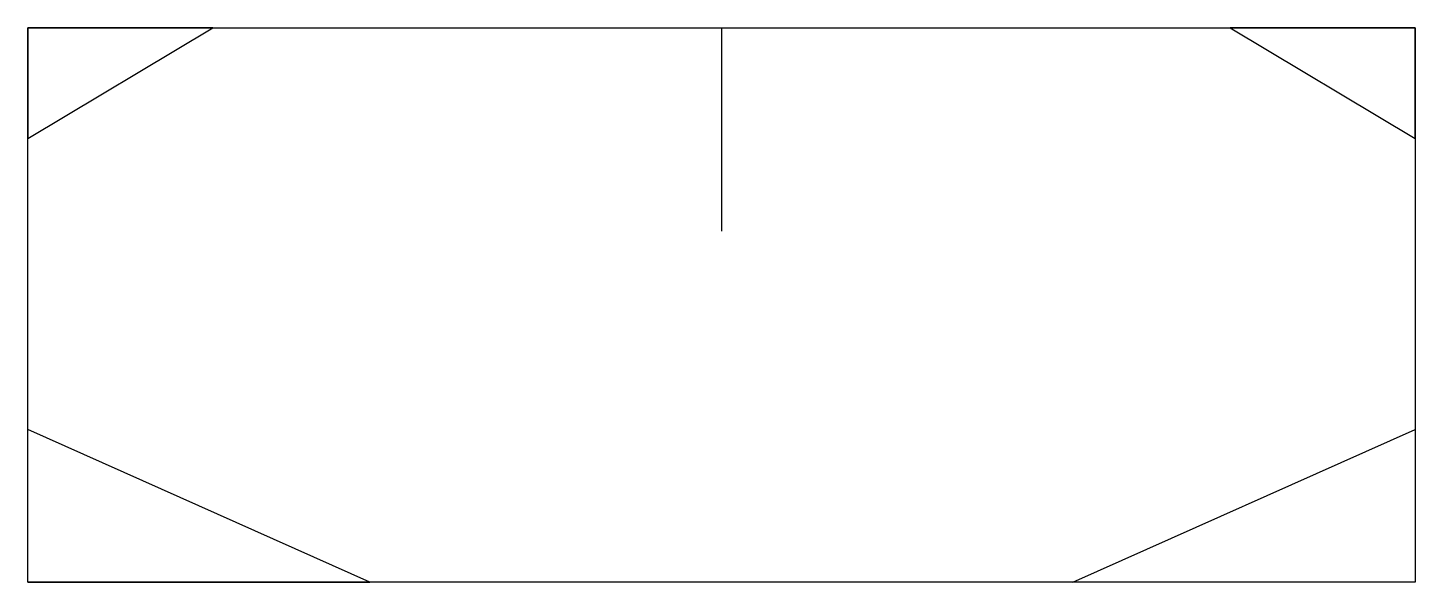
# Model space of a CAD drawing. Header units: millimetres. Extents: x -3.75 to 3.75, y 1.5 to 4.5.
import ezdxf

# ---------------------------------------------------------------- set-up
doc = ezdxf.new("R2010")
doc.units = ezdxf.units.MM
doc.layers.get('0').update_dxf_attribs({"linetype": 'CONTINUOUS'})

msp = doc.modelspace()

# ---------------------------------------------------------------- linework, layer by layer
for p, q in [((0, 4.5), (0, 3.4)), ((-1.9, 1.5), (-3.75, 2.3266)), ((1.9, 1.5), (3.75, 2.3266)), ((-3.75, 1.5), (-1.9, 1.5)), ((3.75, 1.5), (1.9, 1.5))]:
    msp.add_line(p, q)
for points in [[(3.75, 1.5), (-3.75, 1.5), (-3.75, 4.5), (3.75, 4.5)], [(-2.75, 4.5), (-3.75, 4.5), (-3.75, 3.9)], [(3.75, 3.9), (3.75, 4.5), (2.75, 4.5)]]:
    msp.add_lwpolyline(points, close=True)

doc.saveas('drawing.dxf')
